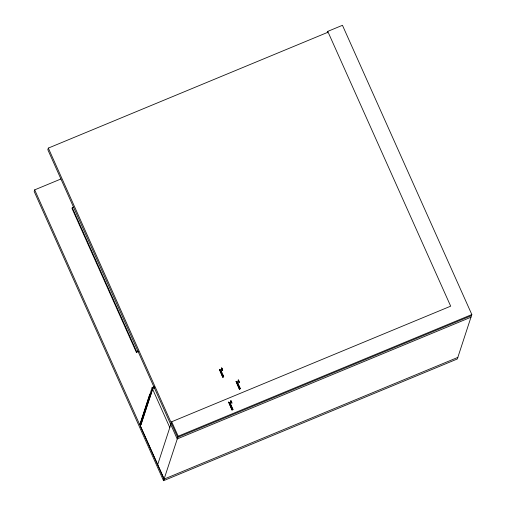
<?xml version="1.0" encoding="UTF-8"?>
<svg xmlns="http://www.w3.org/2000/svg" width="506" height="506" viewBox="0 0 506 506"><rect width="100%" height="100%" fill="white"/><g stroke="black" fill="none" stroke-linecap="round" stroke-linejoin="round"><path stroke-width="0.76" d="M220.875 370.531L220.584 369.557L223.722 376.572L222.804 377.28L219.383 369.298L222.804 377.28M237.529 382.587L237.244 381.613L240.375 388.627L239.458 389.335L236.043 381.353L239.458 389.335M60.929 178.991L34.686 189.864L34.168 191.445L163.546 480.7L457.31 358.988L471.832 314.555L342.454 25.3L327.768 31.385L327.287 32.865M327.527 32.422L48.336 148.094L47.817 149.681L177.195 438.93L470.959 317.218M73.724 207.106L72.269 207.707L72.016 208.478L136.392 352.41L138.581 351.506M136.392 352.41L136.645 351.645L72.269 207.707M139.998 424.654L152.104 387.609L154.292 386.698M154.887 388.026L152.546 388.981L140.44 426.027L164.165 479.068M152.698 388.937L150.472 395.755L149.877 394.427M157.695 464.609L171.698 421.757L450.675 306.174L327.768 31.385M163.546 480.7L178.169 436.223L171.698 421.757M232.058 410.062L228.636 402.08L232.058 410.062L232.975 409.354L229.838 402.34L229.977 403.219M136.645 351.645L138.1 351.037M154.286 386.717L152.097 387.621L152.692 388.95M150.889 394.648L149.428 395.256L150.124 396.812M222.931 376.894L223.722 376.572M239.585 388.95L240.375 388.627M232.184 409.677L232.975 409.354M178.169 436.223L471.832 314.555M471.478 315.63L177.714 437.348L48.336 148.094M457.829 357.4L164.064 479.112L34.686 189.864M141.37 423.845L139.896 424.42L149.453 395.18L150.149 396.736L141.13 424.332L140.434 422.776M238.44 380.348L238.965 381.84M221.742 369.646L222.033 370.063L221.375 368.678M222.229 369.652C222.956 370.512 221.603 367.394 221.818 368.678M231.476 402.434C232.279 402.997 230.319 399.645 231.293 402.074M231.084 402.599L231.312 402.82L230.628 401.467M238.819 381.929C240.578 384.756 237.858 377.647 238.181 380.322M238.396 381.701L238.687 382.119L238.035 380.74M231.413 402.656C233.329 405.489 229.99 397.754 230.9 401.435M221.982 369.481C224.158 373.409 220.863 364.902 221.647 368.653M237.428 382.7L238.37 384.8M238.996 386.204L239.939 388.311M220.774 370.645L221.717 372.745M222.343 374.149L223.595 376.951M230.028 403.427L232.849 409.733M152.546 388.981L169.801 427.564"/></g></svg>
